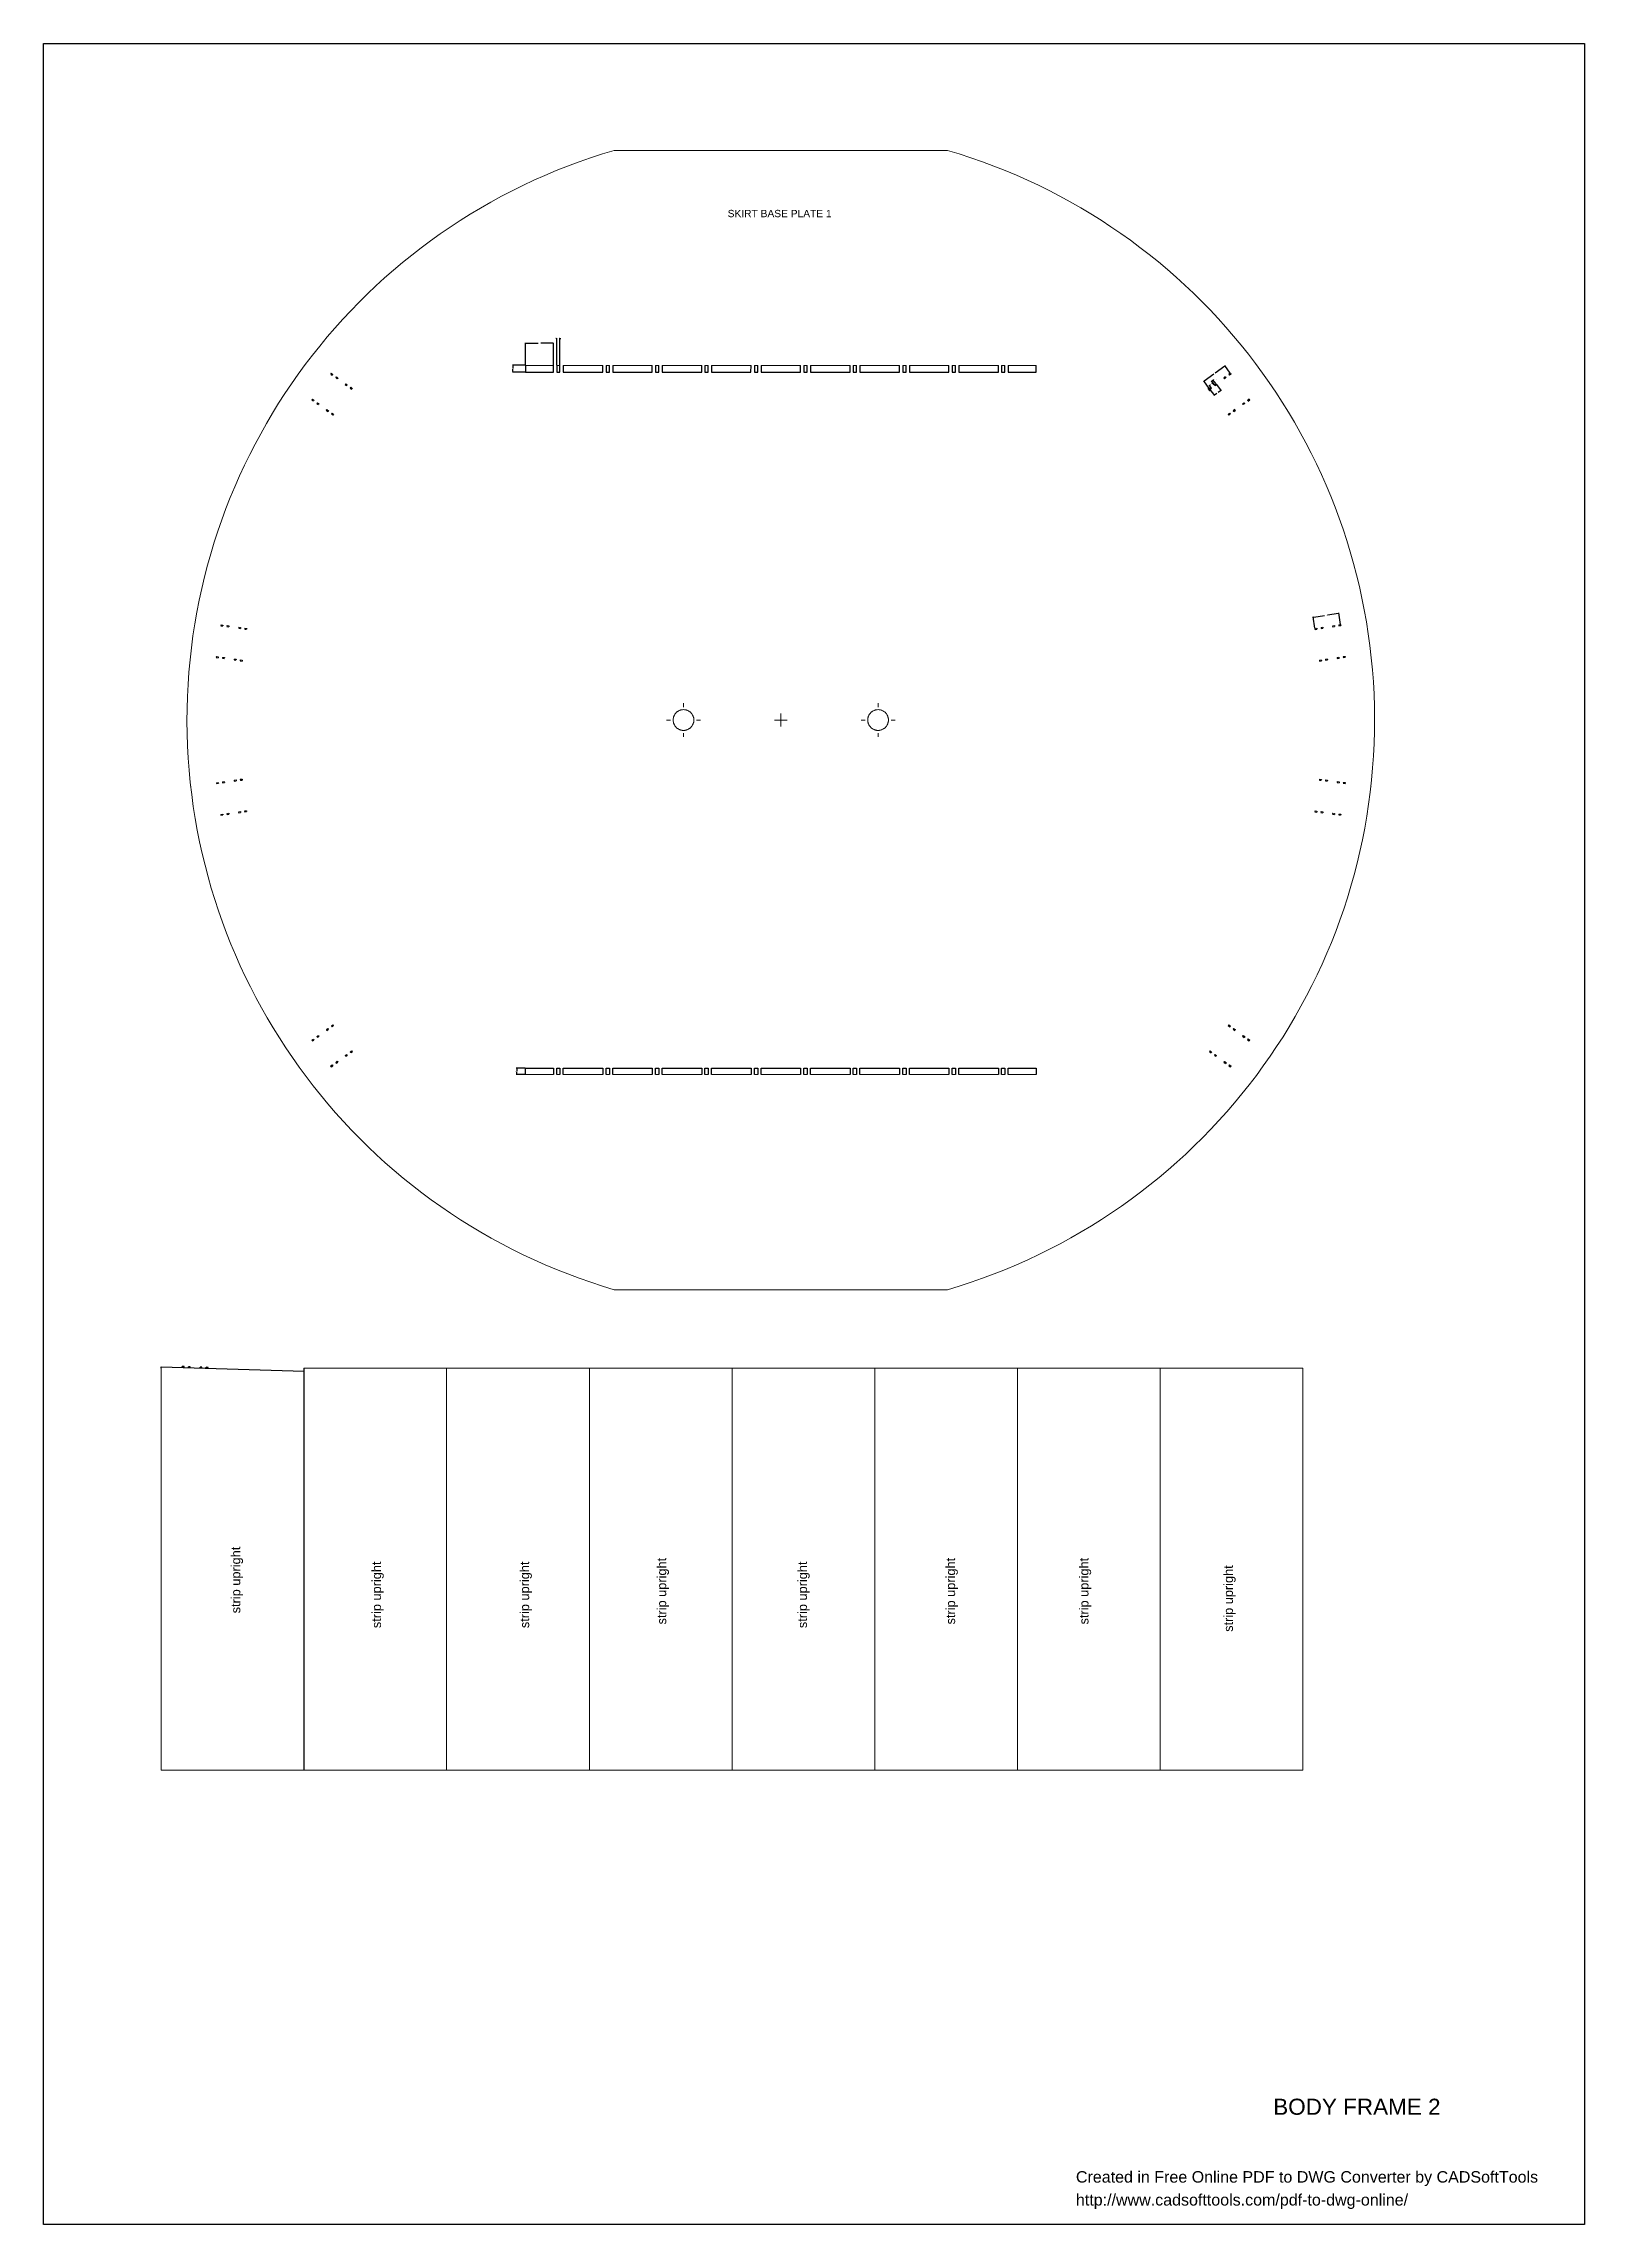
# Model space of a CAD drawing. Header units: millimetres. Extents: x 0 to 594, y 0 to 841.
import ezdxf

# ---------------------------------------------------------------- set-up
doc = ezdxf.new("R2010")
doc.units = ezdxf.units.MM
doc.header["$MEASUREMENT"] = 0
doc.layers.get('0').update_dxf_attribs({"linetype": 'CONTINUOUS'})
doc.layers.add('DD7728', color=7, linetype='CONTINUOUS')
doc.styles.add('Arial0', font='arial.ttf', dxfattribs={"height": 7.794})
doc.styles.add('DD77B8', font='arial.ttf')
picture_1 = doc.add_image_def('image1.bmp', size_in_pixel=(1446, 2048))

# ---------------------------------------------------------------- blocks, each defined once
blk = doc.blocks.new('MF23C8090')
at = {"color": 7, "true_color": 0x000007}
image = blk.add_image(picture_1, insert=(0, 0), size_in_units=(593.85, 841.02), dxfattribs=at)
image.dxf.flags = 11
blk = doc.blocks.new('DA4460')
at = {"layer": 'DD7728', "color": 1, "true_color": 0x000001, "style": 'DD77B8'}
for s, p in [('Created in Free Online PDF to DWG Converter by CADSoftTools', (0, 0)), ('http://www.cadsofttools.com/pdf-to-dwg-online/', (0, -2))]:
    blk.add_text(s, height=1, dxfattribs=at).set_placement(p)
blk = doc.blocks.new('_CLOSEDFILLED')
at = {"color": 0, "lineweight": -2, "true_color": 0x000000}
blk.add_line((-1, 0), (-2, 0), dxfattribs=at)
blk.add_solid([(-1, 0.2), (0, 0), (-1, 0.2), (-1, -0.2)], dxfattribs=at)

msp = doc.modelspace()

# ---------------------------------------------------------------- linework, layer by layer
at = {"color": 7, "linetype": 'Continuous', "lineweight": 9, "true_color": 0x000007}
for p, q in [((348.36, 799.84), (219.91, 799.84)), ((102.78, 719.75), (102.71, 719.82)), ((185.68, 716.9), (196.49, 716.9)), ((197.75, 716.9), (199.01, 716.9)), ((200.3, 716.9), (215.55, 716.9)), ((216.8, 716.9), (218.06, 716.9)), ((219.35, 716.9), (234.6, 716.9)), ((235.86, 716.9), (237.12, 716.9)), ((238.41, 716.9), (253.66, 716.9)), ((254.91, 716.9), (256.17, 716.9)), ((257.46, 716.9), (272.71, 716.9)), ((273.97, 716.9), (275.22, 716.9)), ((276.51, 716.9), (291.76, 716.9)), ((293.02, 716.9), (294.28, 716.9)), ((295.57, 716.9), (310.82, 716.9)), ((312.07, 716.9), (313.33, 716.9)), ((314.62, 716.9), (329.87, 716.9)), ((331.13, 716.9), (332.39, 716.9)), ((333.68, 716.9), (348.93, 716.9)), ((350.18, 716.9), (351.44, 716.9)), ((352.73, 716.9), (367.98, 716.9)), ((369.24, 716.9), (370.49, 716.9)), ((371.78, 716.9), (382.6, 716.9)), ((465.5, 719.75), (465.56, 719.82)), ((95.3, 709.49), (95.24, 709.53)), ((111.43, 713.47), (110.85, 713.89)), ((113.37, 712.08), (112.79, 712.5)), ((117, 709.44), (116.42, 709.86)), ((118.94, 708.04), (118.36, 708.47)), ((472.97, 709.49), (473.04, 709.53)), ((104.18, 703.5), (103.59, 703.92)), ((106.11, 702.1), (105.53, 702.52)), ((109.75, 699.46), (109.16, 699.89)), ((111.68, 698.07), (111.1, 698.49)), ((456.77, 697.72), (457.34, 698.15)), ((462.36, 701.79), (462.95, 702.21)), ((69.09, 616.8), (68.38, 616.9)), ((71.43, 616.47), (70.71, 616.57)), ((75.94, 615.83), (75.23, 615.93)), ((78.28, 615.5), (77.57, 615.6)), ((489.98, 615.48), (490.69, 615.59)), ((492.34, 615.84), (493.05, 615.95)), ((496.82, 616.47), (497.53, 616.57)), ((499.18, 616.83), (499.89, 616.93)), ((509.83, 618.29), (509.89, 618.29)), ((511.58, 605.72), (511.68, 605.72)), ((67.33, 604.55), (66.61, 604.65)), ((69.67, 604.22), (68.95, 604.33)), ((74.18, 603.58), (73.47, 603.68)), ((76.52, 603.25), (75.81, 603.35)), ((491.71, 603.26), (492.42, 603.37)), ((494.07, 603.62), (494.78, 603.73)), ((498.56, 604.24), (499.27, 604.35)), ((500.91, 604.6), (501.62, 604.71)), ((246.64, 585.15), (246.64, 586.67)), ((284.12, 580.15), (284.12, 582.67)), ((321.63, 585.15), (321.63, 586.67)), ((241.61, 580.15), (240.13, 580.15)), ((246.64, 575.12), (246.64, 573.64)), ((251.64, 580.15), (253.13, 580.15)), ((284.12, 580.15), (281.64, 580.15)), ((284.12, 580.15), (284.12, 577.64)), ((284.12, 580.15), (286.64, 580.15)), ((316.64, 580.15), (315.15, 580.15)), ((321.63, 575.12), (321.63, 573.64)), ((326.66, 580.15), (328.15, 580.15)), ((67.3, 556.11), (66.59, 556)), ((69.63, 556.44), (68.92, 556.34)), ((74.16, 557.06), (73.44, 556.96)), ((76.49, 557.39), (75.77, 557.29)), ((491.76, 557.36), (492.48, 557.27)), ((494.1, 557.05), (494.81, 556.96)), ((498.61, 556.43), (499.33, 556.34)), ((500.95, 556.12), (501.66, 556.03)), ((56.7, 554.62), (56.6, 554.58)), ((511.58, 554.62), (511.68, 554.58)), ((58.45, 542.01), (58.35, 542.01)), ((69.01, 543.89), (68.3, 543.79)), ((71.34, 544.23), (70.63, 544.12)), ((75.86, 544.85), (75.15, 544.75)), ((78.19, 545.18), (77.48, 545.08)), ((490.03, 545.14), (490.74, 545.05)), ((492.36, 544.83), (493.08, 544.74)), ((496.88, 544.21), (497.6, 544.12)), ((499.21, 543.9), (499.93, 543.81)), ((509.83, 542.01), (509.89, 542.01)), ((111.52, 462.59), (110.93, 462.17)), ((456.77, 462.59), (457.4, 462.13)), ((103.96, 457.12), (103.37, 456.7)), ((105.92, 458.52), (105.34, 458.1)), ((109.56, 461.19), (108.97, 460.77)), ((458.65, 461.23), (459.29, 460.77)), ((462.36, 458.51), (462.99, 458.05)), ((464.24, 457.15), (464.88, 456.69)), ((95.3, 450.81), (95.24, 450.74)), ((111.22, 447.14), (110.63, 446.72)), ((113.18, 448.54), (112.6, 448.12)), ((116.82, 451.21), (116.23, 450.79)), ((118.78, 452.61), (118.19, 452.19)), ((449.56, 452.58), (450.19, 452.12)), ((451.44, 451.22), (452.08, 450.76)), ((455.15, 448.5), (455.78, 448.04)), ((457.03, 447.14), (457.67, 446.68)), ((472.97, 450.81), (473.04, 450.74)), ((102.78, 440.52), (102.71, 440.46)), ((185.68, 443.4), (196.49, 443.4)), ((197.75, 443.4), (199.01, 443.4)), ((200.3, 443.4), (215.55, 443.4)), ((216.8, 443.4), (218.06, 443.4)), ((219.35, 443.4), (234.6, 443.4)), ((235.86, 443.4), (237.12, 443.4)), ((238.41, 443.4), (253.66, 443.4)), ((254.91, 443.4), (256.17, 443.4)), ((257.46, 443.4), (272.71, 443.4)), ((273.97, 443.4), (275.22, 443.4)), ((276.51, 443.4), (291.76, 443.4)), ((293.02, 443.4), (294.28, 443.4)), ((295.57, 443.4), (310.82, 443.4)), ((312.07, 443.4), (313.33, 443.4)), ((314.62, 443.4), (329.87, 443.4)), ((331.13, 443.4), (332.39, 443.4)), ((333.68, 443.4), (348.93, 443.4)), ((350.18, 443.4), (351.44, 443.4)), ((352.73, 443.4), (367.98, 443.4)), ((369.24, 443.4), (370.49, 443.4)), ((371.78, 443.4), (382.6, 443.4)), ((465.5, 440.52), (465.56, 440.46)), ((219.91, 360.47), (348.36, 360.47)), ((45.35, 330.14), (45.35, 175.12)), ((53.41, 330.46), (54.13, 330.44)), ((55.8, 330.39), (56.52, 330.37)), ((60.28, 330.25), (61, 330.23)), ((62.67, 330.18), (63.39, 330.16)), ((155.34, 330.14), (100.33, 330.14)), ((100.33, 330.14), (100.33, 175.12)), ((100.36, 175.12), (100.36, 330.14)), ((210.35, 330.14), (155.31, 330.14)), ((155.31, 330.14), (155.31, 175.12)), ((155.34, 175.12), (155.34, 330.14)), ((210.35, 175.12), (210.35, 330.14)), ((265.4, 330.14), (210.39, 330.14)), ((210.39, 330.14), (210.39, 175.12)), ((320.38, 330.14), (265.37, 330.14)), ((265.37, 330.14), (265.37, 175.12)), ((265.4, 175.12), (265.4, 330.14)), ((375.39, 330.14), (320.34, 330.14)), ((320.34, 330.14), (320.34, 175.12)), ((320.38, 175.12), (320.38, 330.14)), ((430.33, 330.14), (375.32, 330.14)), ((375.32, 330.14), (375.32, 175.12)), ((375.39, 175.12), (375.39, 330.14)), ((485.35, 330.14), (430.3, 330.14)), ((430.3, 330.14), (430.3, 175.12)), ((430.33, 175.12), (430.33, 330.14)), ((485.35, 175.12), (485.35, 330.14)), ((45.35, 175.12), (100.36, 175.12)), ((100.33, 175.12), (155.34, 175.12)), ((155.31, 175.12), (210.35, 175.12)), ((210.39, 175.12), (265.4, 175.12)), ((265.37, 175.12), (320.38, 175.12)), ((320.34, 175.12), (375.39, 175.12)), ((375.32, 175.12), (430.33, 175.12)), ((430.3, 175.12), (485.35, 175.12))]:
    msp.add_line(p, q, dxfattribs=at)
for p, q in [((185.68, 716.97), (185.68, 725.64)), ((185.86, 725.46), (190.57, 725.46)), ((196.31, 725.46), (191.6, 725.46)), ((196.49, 716.97), (196.49, 725.64)), ((197.57, 727.3), (197.39, 727.3)), ((197.75, 716.97), (197.75, 727.48)), ((197.75, 727.3), (197.97, 727.3)), ((199.01, 727.3), (198.79, 727.3)), ((199.01, 716.97), (199.01, 727.48)), ((199.19, 727.3), (199.37, 727.3)), ((185.61, 716.97), (180.7, 716.97)), ((180.88, 716.79), (180.88, 715.84)), ((180.88, 714.55), (180.88, 715.5)), ((185.68, 716.9), (185.68, 714.37)), ((196.49, 714.37), (196.49, 716.9)), ((197.75, 716.9), (197.75, 714.37)), ((199.01, 714.37), (199.01, 716.9)), ((200.3, 716.9), (200.3, 714.37)), ((215.55, 714.37), (215.55, 716.9)), ((216.8, 716.9), (216.8, 714.37)), ((218.06, 714.37), (218.06, 716.9)), ((219.35, 716.9), (219.35, 714.37)), ((234.6, 714.37), (234.6, 716.9)), ((235.86, 716.9), (235.86, 714.37)), ((237.12, 714.37), (237.12, 716.9)), ((238.41, 716.9), (238.41, 714.37)), ((253.66, 714.37), (253.66, 716.9)), ((254.91, 716.9), (254.91, 714.37)), ((256.17, 714.37), (256.17, 716.9)), ((257.46, 716.9), (257.46, 714.37)), ((272.64, 714.37), (272.71, 716.9)), ((273.97, 716.9), (273.97, 714.37)), ((275.22, 714.37), (275.22, 716.9)), ((276.51, 716.9), (276.51, 714.37)), ((291.76, 714.37), (291.76, 716.9)), ((293.02, 716.9), (293.02, 714.37)), ((294.28, 714.37), (294.28, 716.9)), ((295.57, 716.9), (295.57, 714.37)), ((310.82, 714.37), (310.82, 716.9)), ((312.07, 716.9), (312.07, 714.37)), ((313.33, 714.37), (313.33, 716.9)), ((314.62, 716.9), (314.62, 714.37)), ((329.87, 714.37), (329.87, 716.9)), ((331.13, 716.9), (331.13, 714.37)), ((332.39, 714.37), (332.39, 716.9)), ((333.68, 716.9), (333.68, 714.37)), ((348.93, 714.37), (348.93, 716.9)), ((350.18, 716.9), (350.18, 714.37)), ((351.44, 714.37), (351.44, 716.9)), ((352.73, 716.9), (352.73, 714.37)), ((367.98, 714.37), (367.98, 716.9)), ((369.24, 716.9), (369.24, 714.37)), ((370.49, 714.37), (370.49, 716.9)), ((371.78, 716.9), (371.78, 714.37)), ((382.6, 714.37), (382.6, 716.9)), ((455.22, 716.64), (451.53, 713.97)), ((457.39, 713.95), (455.26, 716.89)), ((110.85, 713.89), (110.64, 713.6)), ((110.64, 713.6), (111.22, 713.18)), ((111.43, 713.47), (111.22, 713.18)), ((112.79, 712.5), (112.58, 712.21)), ((112.58, 712.21), (113.16, 711.78)), ((113.37, 712.07), (113.16, 711.78)), ((116.42, 709.86), (116.21, 709.57)), ((116.21, 709.57), (116.79, 709.15)), ((117, 709.44), (116.79, 709.15)), ((118.36, 708.47), (118.14, 708.17)), ((118.14, 708.17), (118.73, 707.75)), ((118.94, 708.04), (118.73, 707.75)), ((185.61, 714.37), (180.7, 714.37)), ((185.68, 714.37), (196.49, 714.37)), ((197.75, 714.37), (199.01, 714.37)), ((200.3, 714.37), (215.55, 714.37)), ((216.8, 714.37), (218.06, 714.37)), ((219.35, 714.37), (234.6, 714.37)), ((235.86, 714.37), (237.12, 714.37)), ((238.41, 714.37), (253.66, 714.37)), ((254.91, 714.37), (256.17, 714.37)), ((257.46, 714.37), (272.64, 714.37)), ((273.97, 714.37), (275.22, 714.37)), ((276.51, 714.37), (291.76, 714.37)), ((293.02, 714.37), (294.28, 714.37)), ((295.57, 714.37), (310.82, 714.37)), ((312.07, 714.37), (313.33, 714.37)), ((314.62, 714.37), (329.87, 714.37)), ((331.13, 714.37), (332.39, 714.37)), ((333.68, 714.37), (348.93, 714.37)), ((350.18, 714.37), (351.44, 714.37)), ((352.73, 714.37), (367.98, 714.37)), ((369.24, 714.37), (370.49, 714.37)), ((371.78, 714.37), (382.6, 714.37)), ((449.25, 708.06), (447.12, 711)), ((447.37, 710.96), (451.07, 713.63)), ((448.86, 707.92), (448.75, 708.07)), ((449.24, 707.97), (448.82, 707.67)), ((448.96, 707.77), (449.17, 707.48)), ((449.45, 707.68), (449.03, 707.38)), ((449.83, 708.49), (449.25, 709.28)), ((449.28, 707.33), (449.38, 707.19)), ((449.29, 708.01), (449.5, 707.71)), ((449.38, 707.19), (449.56, 707.19)), ((449.5, 709.24), (449.8, 709.46)), ((449.5, 707.71), (450.08, 708.14)), ((449.54, 707.66), (451.29, 705.27)), ((449.87, 708.43), (450.08, 708.14)), ((451.19, 709.48), (450.08, 710.99)), ((450.56, 710.02), (450.26, 709.8)), ((450.33, 710.95), (450.62, 711.17)), ((451.19, 709.48), (450.6, 710.28)), ((451.77, 709.91), (450.66, 711.42)), ((450.76, 711.27), (450.91, 711.38)), ((450.91, 711.38), (451.09, 711.38)), ((451.22, 709.43), (451.81, 709.85)), ((451.23, 709.43), (451.44, 709.14)), ((451.44, 709.14), (452.02, 709.56)), ((451.81, 709.85), (452.02, 709.56)), ((452.05, 709.51), (453.81, 707.11)), ((453.56, 707.15), (452.67, 706.5)), ((455.47, 712.5), (454.89, 712.08)), ((454.89, 712.08), (455.1, 711.78)), ((455.1, 711.78), (455.68, 712.2)), ((455.47, 712.5), (455.68, 712.2)), ((457.43, 713.89), (456.84, 713.47)), ((456.84, 713.47), (457.06, 713.18)), ((457.64, 713.6), (457.06, 713.18)), ((457.43, 713.89), (457.64, 713.6)), ((103.59, 703.92), (103.38, 703.63)), ((103.38, 703.63), (103.97, 703.21)), ((104.18, 703.5), (103.97, 703.21)), ((105.53, 702.52), (105.32, 702.23)), ((105.32, 702.23), (105.9, 701.81)), ((106.11, 702.1), (105.9, 701.81)), ((109.16, 699.89), (108.95, 699.6)), ((108.95, 699.6), (109.53, 699.17)), ((109.75, 699.47), (109.54, 699.17)), ((111.1, 698.49), (110.89, 698.2)), ((110.89, 698.2), (111.47, 697.78)), ((111.68, 698.07), (111.47, 697.77)), ((451.33, 705.52), (452.22, 706.17)), ((456.55, 698.01), (457.13, 698.44)), ((457.13, 698.44), (457.34, 698.15)), ((459.07, 699.86), (458.49, 699.44)), ((458.49, 699.44), (458.7, 699.15)), ((458.7, 699.15), (459.28, 699.57)), ((459.07, 699.86), (459.28, 699.57)), ((462.14, 702.08), (462.73, 702.5)), ((462.36, 701.79), (462.14, 702.08)), ((462.95, 702.21), (462.73, 702.5)), ((464.66, 703.9), (464.08, 703.47)), ((464.29, 703.19), (464.08, 703.48)), ((464.29, 703.19), (464.87, 703.6)), ((464.87, 703.6), (464.66, 703.9)), ((456.77, 697.72), (456.55, 698.01)), ((68.38, 616.9), (68.33, 616.55)), ((68.33, 616.55), (69.04, 616.45)), ((69.09, 616.8), (69.04, 616.45)), ((70.71, 616.57), (70.66, 616.22)), ((70.66, 616.22), (71.38, 616.12)), ((71.42, 616.47), (71.37, 616.11)), ((75.23, 615.93), (75.18, 615.57)), ((75.18, 615.57), (75.89, 615.47)), ((75.94, 615.83), (75.89, 615.47)), ((77.57, 615.6), (77.52, 615.24)), ((77.52, 615.24), (78.23, 615.14)), ((78.28, 615.49), (78.23, 615.14)), ((489.97, 615.54), (489.31, 620.02)), ((489.52, 619.87), (493.75, 620.49)), ((489.98, 615.48), (490.03, 615.13)), ((490.03, 615.13), (490.74, 615.24)), ((490.69, 615.59), (490.74, 615.24)), ((492.34, 615.84), (492.39, 615.49)), ((492.39, 615.49), (493.1, 615.6)), ((493.05, 615.96), (493.1, 615.6)), ((499.08, 621.27), (494.84, 620.65)), ((496.82, 616.47), (496.87, 616.11)), ((496.87, 616.11), (497.58, 616.22)), ((497.53, 616.58), (497.58, 616.22)), ((499.18, 616.83), (499.23, 616.47)), ((499.88, 617), (499.23, 621.48)), ((499.23, 616.47), (499.94, 616.58)), ((499.89, 616.94), (499.94, 616.58)), ((66.61, 604.65), (66.56, 604.3)), ((66.56, 604.3), (67.27, 604.2)), ((67.33, 604.55), (67.28, 604.2)), ((68.95, 604.33), (68.9, 603.97)), ((68.9, 603.97), (69.61, 603.87)), ((69.66, 604.22), (69.61, 603.86)), ((73.47, 603.68), (73.42, 603.32)), ((73.42, 603.32), (74.13, 603.22)), ((74.18, 603.58), (74.13, 603.22)), ((75.81, 603.35), (75.76, 602.99)), ((75.76, 602.99), (76.47, 602.89)), ((76.51, 603.24), (76.46, 602.89)), ((491.71, 603.26), (491.76, 602.9)), ((491.76, 602.9), (492.47, 603.01)), ((492.42, 603.37), (492.47, 603.01)), ((494.07, 603.62), (494.12, 603.26)), ((494.12, 603.26), (494.83, 603.37)), ((494.78, 603.73), (494.83, 603.38)), ((498.56, 604.24), (498.61, 603.89)), ((498.61, 603.89), (499.32, 604)), ((499.27, 604.35), (499.32, 604)), ((500.91, 604.6), (500.96, 604.25)), ((500.96, 604.25), (501.67, 604.36)), ((501.62, 604.72), (501.67, 604.36)), ((66.59, 556), (66.64, 555.65)), ((66.64, 555.65), (67.35, 555.75)), ((67.3, 556.11), (67.35, 555.75)), ((68.92, 556.34), (68.97, 555.98)), ((68.97, 555.98), (69.68, 556.08)), ((69.63, 556.44), (69.68, 556.08)), ((73.44, 556.96), (73.49, 556.6)), ((73.49, 556.6), (74.2, 556.7)), ((74.16, 557.06), (74.21, 556.7)), ((75.77, 557.29), (75.82, 556.93)), ((75.82, 556.93), (76.53, 557.03)), ((76.49, 557.39), (76.54, 557.03)), ((491.76, 557.36), (491.71, 557.01)), ((491.71, 557.01), (492.42, 556.91)), ((492.48, 557.27), (492.43, 556.91)), ((494.1, 557.06), (494.04, 556.7)), ((494.04, 556.7), (494.76, 556.61)), ((494.81, 556.96), (494.76, 556.6)), ((498.61, 556.44), (498.56, 556.08)), ((498.56, 556.08), (499.28, 555.98)), ((499.33, 556.34), (499.28, 555.98)), ((500.95, 556.13), (500.9, 555.77)), ((500.9, 555.77), (501.61, 555.68)), ((501.66, 556.03), (501.61, 555.68)), ((68.3, 543.79), (68.35, 543.44)), ((68.35, 543.44), (69.06, 543.54)), ((69.01, 543.89), (69.06, 543.54)), ((70.63, 544.12), (70.68, 543.77)), ((70.68, 543.77), (71.39, 543.87)), ((71.34, 544.22), (71.39, 543.87)), ((75.15, 544.75), (75.2, 544.39)), ((75.2, 544.39), (75.91, 544.49)), ((75.86, 544.85), (75.91, 544.49)), ((77.48, 545.08), (77.53, 544.72)), ((77.53, 544.72), (78.24, 544.82)), ((78.19, 545.18), (78.24, 544.82)), ((490.03, 545.14), (489.98, 544.79)), ((489.98, 544.79), (490.69, 544.69)), ((490.74, 545.05), (490.69, 544.69)), ((492.36, 544.83), (492.31, 544.48)), ((492.31, 544.48), (493.02, 544.38)), ((493.08, 544.74), (493.03, 544.38)), ((496.88, 544.21), (496.83, 543.86)), ((496.83, 543.86), (497.54, 543.76)), ((497.6, 544.12), (497.54, 543.76)), ((499.21, 543.91), (499.16, 543.55)), ((499.16, 543.55), (499.88, 543.45)), ((499.93, 543.81), (499.88, 543.45)), ((111.52, 462.59), (111.73, 462.3)), ((456.77, 462.59), (456.55, 462.3)), ((103.37, 456.7), (103.59, 456.41)), ((103.59, 456.41), (104.17, 456.83)), ((103.96, 457.12), (104.17, 456.83)), ((105.34, 458.1), (105.55, 457.81)), ((105.55, 457.81), (106.13, 458.23)), ((105.92, 458.52), (106.13, 458.23)), ((108.97, 460.77), (109.18, 460.48)), ((109.18, 460.48), (109.77, 460.89)), ((109.56, 461.19), (109.77, 460.9)), ((110.93, 462.17), (111.15, 461.88)), ((111.15, 461.88), (111.73, 462.3)), ((456.55, 462.3), (457.19, 461.84)), ((457.4, 462.13), (457.19, 461.84)), ((458.65, 461.23), (458.44, 460.94)), ((458.44, 460.94), (459.07, 460.48)), ((459.28, 460.77), (459.07, 460.48)), ((462.36, 458.51), (462.14, 458.21)), ((462.14, 458.21), (462.78, 457.76)), ((462.99, 458.05), (462.78, 457.76)), ((464.24, 457.15), (464.03, 456.85)), ((464.03, 456.85), (464.66, 456.4)), ((464.87, 456.69), (464.66, 456.4)), ((110.63, 446.72), (110.85, 446.43)), ((110.85, 446.43), (111.43, 446.85)), ((111.22, 447.14), (111.43, 446.85)), ((112.6, 448.12), (112.81, 447.83)), ((112.81, 447.83), (113.39, 448.25)), ((113.18, 448.54), (113.39, 448.25)), ((116.23, 450.79), (116.44, 450.5)), ((116.44, 450.5), (117.03, 450.91)), ((116.82, 451.21), (117.03, 450.92)), ((118.19, 452.19), (118.41, 451.9)), ((118.41, 451.9), (118.99, 452.32)), ((118.78, 452.61), (118.99, 452.32)), ((185.61, 445.93), (182.18, 445.93)), ((182.36, 445.75), (182.36, 444.83)), ((185.68, 443.4), (185.68, 445.93)), ((185.68, 445.93), (196.49, 445.93)), ((196.49, 445.93), (196.49, 443.4)), ((197.75, 443.4), (197.75, 445.93)), ((197.75, 445.93), (199.01, 445.93)), ((199.01, 445.93), (199.01, 443.4)), ((200.3, 443.4), (200.3, 445.93)), ((200.3, 445.93), (215.55, 445.93)), ((215.55, 445.93), (215.55, 443.4)), ((216.8, 443.4), (216.8, 445.93)), ((216.8, 445.93), (218.06, 445.93)), ((218.06, 445.93), (218.06, 443.4)), ((219.35, 443.4), (219.35, 445.93)), ((219.35, 445.93), (234.6, 445.93)), ((234.6, 445.93), (234.6, 443.4)), ((235.86, 443.4), (235.86, 445.93)), ((235.86, 445.93), (237.12, 445.93)), ((237.12, 445.93), (237.12, 443.4)), ((238.41, 443.4), (238.41, 445.93)), ((238.41, 445.93), (253.66, 445.93)), ((253.66, 445.93), (253.66, 443.4)), ((254.91, 443.4), (254.91, 445.93)), ((254.91, 445.93), (256.17, 445.93)), ((256.17, 445.93), (256.17, 443.4)), ((257.46, 443.4), (257.46, 445.92)), ((257.46, 445.92), (272.71, 445.92)), ((272.71, 445.92), (272.71, 443.4)), ((273.97, 443.4), (273.97, 445.92)), ((273.97, 445.92), (275.22, 445.92)), ((275.22, 445.92), (275.22, 443.4)), ((276.51, 443.4), (276.51, 445.92)), ((276.51, 445.92), (291.76, 445.92)), ((291.76, 445.92), (291.76, 443.4)), ((293.02, 443.4), (293.02, 445.92)), ((293.02, 445.92), (294.28, 445.92)), ((294.28, 445.92), (294.28, 443.4)), ((295.57, 443.4), (295.57, 445.92)), ((295.57, 445.92), (310.82, 445.92)), ((310.82, 445.92), (310.82, 443.4)), ((312.07, 443.4), (312.07, 445.92)), ((312.07, 445.92), (313.33, 445.92)), ((313.33, 445.92), (313.33, 443.4)), ((314.62, 443.4), (314.62, 445.92)), ((314.62, 445.92), (329.87, 445.92)), ((329.87, 445.92), (329.87, 443.4)), ((331.13, 443.4), (331.13, 445.92)), ((331.13, 445.92), (332.39, 445.92)), ((332.39, 445.92), (332.39, 443.4)), ((333.68, 443.4), (333.68, 445.92)), ((333.68, 445.92), (348.93, 445.92)), ((348.93, 445.92), (348.93, 443.4)), ((350.18, 443.4), (350.18, 445.92)), ((350.18, 445.92), (351.44, 445.92)), ((351.44, 445.92), (351.44, 443.4)), ((352.73, 443.4), (352.73, 445.92)), ((352.73, 445.92), (367.98, 445.92)), ((367.98, 445.92), (367.98, 443.4)), ((369.24, 443.4), (369.24, 445.92)), ((369.24, 445.92), (370.49, 445.92)), ((370.49, 445.92), (370.49, 443.4)), ((371.78, 443.4), (371.78, 445.92)), ((371.78, 445.92), (382.6, 445.92)), ((382.6, 445.92), (382.6, 443.4)), ((449.56, 452.58), (449.34, 452.29)), ((449.34, 452.29), (449.98, 451.83)), ((450.19, 452.12), (449.98, 451.83)), ((451.44, 451.22), (451.23, 450.93)), ((451.23, 450.93), (451.86, 450.47)), ((452.07, 450.76), (451.86, 450.47)), ((455.15, 448.5), (454.93, 448.21)), ((454.93, 448.21), (455.57, 447.75)), ((455.78, 448.04), (455.57, 447.75)), ((457.03, 447.14), (456.82, 446.85)), ((456.82, 446.85), (457.45, 446.39)), ((457.66, 446.68), (457.45, 446.39)), ((185.61, 443.4), (182.18, 443.4)), ((182.36, 443.58), (182.36, 444.5)), ((45.35, 330.14), (45.35, 330.71)), ((45.35, 330.71), (100.36, 329.02)), ((53.41, 330.46), (53.42, 330.82)), ((54.14, 330.8), (53.42, 330.82)), ((54.13, 330.44), (54.14, 330.8)), ((55.8, 330.39), (55.81, 330.75)), ((56.53, 330.73), (55.81, 330.75)), ((56.52, 330.37), (56.53, 330.73)), ((60.28, 330.25), (60.29, 330.61)), ((61.01, 330.59), (60.29, 330.61)), ((61, 330.23), (61.01, 330.59)), ((62.67, 330.18), (62.68, 330.54)), ((63.4, 330.52), (62.68, 330.54)), ((63.39, 330.16), (63.4, 330.52))]:
    msp.add_line(p, q)
at = {"color": 7, "linetype": 'Continuous', "lineweight": 9}
msp.add_lwpolyline([(449.29, 708.01), (449.58, 708.22), (449.87, 708.43)], dxfattribs=at)
at = {"color": 7, "linetype": 'Continuous', "lineweight": 9, "true_color": 0x000007}
for points in [[(242.94, 581.71), (242.87, 581.61), (242.87, 581.54), (242.87, 581.51), (242.81, 581.38), (242.81, 581.31)], [(243.53, 582.7), (243.5, 582.67), (243.47, 582.63), (243.43, 582.6), (243.4, 582.53), (243.37, 582.5), (243.33, 582.44), (243.3, 582.4)], [(244.39, 583.49), (244.36, 583.46), (244.29, 583.43), (244.23, 583.36), (244.19, 583.36), (244.16, 583.3), (244.13, 583.3), (244.1, 583.26)], [(245.45, 583.99), (245.42, 583.99), (245.32, 583.96), (245.29, 583.92), (245.22, 583.92), (245.19, 583.89), (245.09, 583.86)], [(248.16, 583.86), (248.07, 583.89), (248, 583.92), (247.97, 583.92), (247.93, 583.96), (247.83, 583.99), (247.77, 583.99)], [(249.16, 583.26), (249.12, 583.3), (249.09, 583.3), (249.06, 583.36), (248.99, 583.36), (248.96, 583.43), (248.89, 583.46), (248.86, 583.49)], [(249.95, 582.4), (249.92, 582.44), (249.88, 582.47), (249.88, 582.5), (249.82, 582.53), (249.82, 582.6), (249.75, 582.63), (249.75, 582.67), (249.72, 582.7)], [(250.45, 581.31), (250.45, 581.38), (250.41, 581.44), (250.41, 581.48), (250.38, 581.51), (250.38, 581.54), (250.35, 581.61), (250.31, 581.71)], [(250.55, 579.39), (250.55, 579.43), (250.58, 579.49), (250.58, 579.59), (250.58, 579.62), (250.58, 579.72), (250.61, 579.79), (250.61, 580.12), (250.65, 580.19), (250.61, 580.22), (250.61, 580.55), (250.58, 580.62), (250.58, 580.72), (250.58, 580.75), (250.58, 580.85), (250.55, 580.91), (250.55, 580.95)], [(317.93, 581.71), (317.9, 581.61), (317.86, 581.54), (317.86, 581.51), (317.8, 581.38), (317.8, 581.31)], [(318.53, 582.7), (318.49, 582.67), (318.49, 582.63), (318.46, 582.6), (318.43, 582.53), (318.39, 582.5), (318.33, 582.44), (318.29, 582.4)], [(319.39, 583.49), (319.39, 583.46), (319.29, 583.43), (319.25, 583.36), (319.22, 583.36), (319.15, 583.3), (319.12, 583.3), (319.09, 583.26)], [(320.48, 583.99), (320.41, 583.99), (320.34, 583.96), (320.28, 583.92), (320.25, 583.92), (320.18, 583.89), (320.08, 583.86)], [(323.16, 583.86), (323.09, 583.89), (323.02, 583.92), (322.99, 583.92), (322.92, 583.96), (322.86, 583.99), (322.79, 583.99)], [(324.15, 583.26), (324.15, 583.3), (324.08, 583.3), (324.05, 583.36), (324.02, 583.36), (323.98, 583.43), (323.88, 583.46), (323.85, 583.49)], [(324.98, 582.4), (324.91, 582.44), (324.88, 582.5), (324.84, 582.53), (324.81, 582.6), (324.78, 582.63), (324.74, 582.67), (324.74, 582.7)], [(325.44, 581.31), (325.44, 581.38), (325.37, 581.51), (325.37, 581.54), (325.37, 581.61), (325.34, 581.71)], [(325.57, 579.39), (325.57, 579.43), (325.57, 579.49), (325.57, 579.59), (325.6, 579.62), (325.6, 579.72), (325.64, 579.79), (325.64, 580.12), (325.64, 580.19), (325.64, 580.22), (325.64, 580.55), (325.6, 580.62), (325.6, 580.72), (325.57, 580.75), (325.57, 580.85), (325.57, 580.91), (325.57, 580.95)], [(242.81, 579.03), (242.81, 578.96), (242.87, 578.83), (242.87, 578.8), (242.87, 578.73), (242.94, 578.63)], [(243.3, 577.94), (243.33, 577.9), (243.37, 577.84), (243.4, 577.77), (243.43, 577.74), (243.47, 577.71), (243.5, 577.67), (243.53, 577.64)], [(244.1, 577.08), (244.13, 577.04), (244.16, 577.01), (244.19, 576.98), (244.23, 576.94), (244.29, 576.91), (244.33, 576.91), (244.36, 576.88), (244.39, 576.84)], [(245.09, 576.48), (245.12, 576.45), (245.19, 576.41), (245.22, 576.41), (245.29, 576.41), (245.32, 576.38), (245.35, 576.38), (245.42, 576.35), (245.45, 576.35)], [(245.85, 576.25), (245.88, 576.25), (245.95, 576.22), (246.05, 576.22), (246.08, 576.18), (246.18, 576.18), (246.25, 576.18), (246.58, 576.18), (246.64, 576.15), (246.68, 576.18), (247.01, 576.18), (247.04, 576.18), (247.17, 576.18), (247.21, 576.22), (247.3, 576.22), (247.34, 576.25), (247.4, 576.25)], [(247.77, 576.35), (247.83, 576.35), (247.87, 576.38), (247.93, 576.38), (247.97, 576.41), (248, 576.41), (248.07, 576.41), (248.1, 576.45), (248.16, 576.48)], [(248.86, 576.84), (248.89, 576.88), (248.93, 576.91), (248.96, 576.91), (248.99, 576.94), (249.06, 576.98), (249.09, 577.01), (249.12, 577.04), (249.16, 577.08)], [(249.72, 577.64), (249.75, 577.67), (249.75, 577.71), (249.82, 577.74), (249.82, 577.77), (249.88, 577.84), (249.88, 577.87), (249.92, 577.9), (249.95, 577.94)], [(250.31, 578.63), (250.35, 578.73), (250.38, 578.8), (250.38, 578.83), (250.41, 578.86), (250.41, 578.9), (250.45, 578.96), (250.45, 579.03)], [(317.8, 579.03), (317.8, 578.96), (317.86, 578.83), (317.86, 578.8), (317.9, 578.73), (317.93, 578.63)], [(318.29, 577.94), (318.33, 577.9), (318.39, 577.84), (318.43, 577.77), (318.46, 577.74), (318.49, 577.71), (318.49, 577.67), (318.53, 577.64)], [(319.09, 577.08), (319.12, 577.04), (319.15, 577.01), (319.22, 576.98), (319.25, 576.94), (319.29, 576.91), (319.32, 576.91), (319.39, 576.88), (319.39, 576.84)], [(320.08, 576.48), (320.15, 576.45), (320.18, 576.41), (320.25, 576.41), (320.28, 576.41), (320.34, 576.38), (320.38, 576.38), (320.41, 576.35), (320.48, 576.35)], [(320.87, 576.25), (320.91, 576.25), (320.94, 576.22), (321.04, 576.22), (321.11, 576.18), (321.2, 576.18), (321.24, 576.18), (321.57, 576.18), (321.63, 576.15), (321.67, 576.18), (322.03, 576.18), (322.06, 576.18), (322.16, 576.18), (322.2, 576.22), (322.33, 576.22), (322.36, 576.25), (322.4, 576.25)], [(322.79, 576.35), (322.86, 576.35), (322.89, 576.38), (322.92, 576.38), (322.99, 576.41), (323.02, 576.41), (323.09, 576.41), (323.12, 576.45), (323.16, 576.48)], [(323.85, 576.84), (323.88, 576.88), (323.92, 576.91), (323.98, 576.91), (324.02, 576.94), (324.05, 576.98), (324.08, 577.01), (324.15, 577.04), (324.15, 577.08)], [(324.74, 577.64), (324.74, 577.67), (324.78, 577.71), (324.81, 577.74), (324.84, 577.77), (324.88, 577.84), (324.91, 577.9), (324.98, 577.94)], [(325.34, 578.63), (325.37, 578.73), (325.37, 578.8), (325.37, 578.83), (325.44, 578.96), (325.44, 579.03)]]:
    msp.add_lwpolyline(points, dxfattribs=at)
for points, knots in [([(219.91, 799.84), (122.06, 771.16), (55.14, 681.64), (55.24, 579.66), (55.24, 579.66), (55.57, 478.07), (122.43, 389.08), (219.91, 360.47)], [0, 0, 0, 0, 0.125, 0.125, 0.125, 0.125001, 1, 1, 1, 1]), ([(348.36, 360.47), (446.21, 389.22), (513.13, 478.7), (513, 580.65), (513, 580.65), (512.7, 682.2), (445.82, 771.29), (348.36, 799.84)], [0, 0, 0, 0, 0.125, 0.125, 0.125, 0.125001, 1, 1, 1, 1]), ([(242.81, 581.31), (242.74, 581.24), (242.74, 581.05), (242.71, 580.95), (242.71, 580.95), (242.64, 580.65), (242.61, 580.48), (242.64, 580.15), (242.64, 580.15), (242.61, 579.86), (242.64, 579.69), (242.71, 579.39), (242.71, 579.39), (242.74, 579.29), (242.74, 579.09), (242.81, 579.03)], [0, 0, 0, 0, 0.0625, 0.0625, 0.0625, 0.062501, 0.125, 0.125, 0.125, 0.125001, 0.1875, 0.1875, 0.1875, 0.187501, 1, 1, 1, 1]), ([(244.1, 583.26), (243.96, 583.16), (243.9, 583.1), (243.8, 583), (243.8, 583), (243.7, 582.9), (243.63, 582.83), (243.53, 582.7)], [0, 0, 0, 0, 0.125, 0.125, 0.125, 0.125001, 1, 1, 1, 1]), ([(246.64, 584.16), (246.31, 584.16), (246.15, 584.16), (245.85, 584.09), (245.85, 584.09), (245.75, 584.06), (245.55, 584.06), (245.45, 583.99)], [0, 0, 0, 0, 0.125, 0.125, 0.125, 0.125001, 1, 1, 1, 1]), ([(247.77, 583.99), (247.7, 584.06), (247.5, 584.06), (247.4, 584.09), (247.4, 584.09), (247.11, 584.16), (246.94, 584.16), (246.61, 584.16)], [0, 0, 0, 0, 0.125, 0.125, 0.125, 0.125001, 1, 1, 1, 1]), ([(249.72, 582.7), (249.62, 582.83), (249.55, 582.9), (249.45, 583), (249.45, 583), (249.32, 583.1), (249.29, 583.16), (249.16, 583.26)], [0, 0, 0, 0, 0.125, 0.125, 0.125, 0.125001, 1, 1, 1, 1]), ([(317.8, 581.31), (317.76, 581.24), (317.73, 581.05), (317.7, 580.95), (317.7, 580.95), (317.67, 580.65), (317.63, 580.48), (317.63, 580.15), (317.63, 580.15), (317.63, 579.86), (317.67, 579.69), (317.7, 579.39), (317.7, 579.39), (317.73, 579.29), (317.76, 579.09), (317.8, 579.03)], [0, 0, 0, 0, 0.0625, 0.0625, 0.0625, 0.062501, 0.125, 0.125, 0.125, 0.125001, 0.1875, 0.1875, 0.1875, 0.187501, 1, 1, 1, 1]), ([(319.09, 583.26), (318.99, 583.16), (318.92, 583.1), (318.79, 583), (318.79, 583), (318.69, 582.9), (318.62, 582.83), (318.53, 582.7)], [0, 0, 0, 0, 0.125, 0.125, 0.125, 0.125001, 1, 1, 1, 1]), ([(321.63, 584.16), (321.34, 584.16), (321.17, 584.16), (320.87, 584.09), (320.87, 584.09), (320.74, 584.06), (320.58, 584.06), (320.48, 583.99)], [0, 0, 0, 0, 0.125, 0.125, 0.125, 0.125001, 1, 1, 1, 1]), ([(322.79, 583.99), (322.69, 584.06), (322.49, 584.06), (322.4, 584.09), (322.4, 584.09), (322.1, 584.16), (321.93, 584.16), (321.63, 584.16)], [0, 0, 0, 0, 0.125, 0.125, 0.125, 0.125001, 1, 1, 1, 1]), ([(324.74, 582.7), (324.64, 582.83), (324.58, 582.9), (324.45, 583), (324.45, 583), (324.35, 583.1), (324.28, 583.16), (324.15, 583.26)], [0, 0, 0, 0, 0.125, 0.125, 0.125, 0.125001, 1, 1, 1, 1]), ([(243.53, 577.64), (243.63, 577.51), (243.7, 577.44), (243.8, 577.34), (243.8, 577.34), (243.9, 577.24), (243.96, 577.18), (244.1, 577.08)], [0, 0, 0, 0, 0.125, 0.125, 0.125, 0.125001, 1, 1, 1, 1]), ([(249.16, 577.08), (249.29, 577.18), (249.32, 577.24), (249.45, 577.34), (249.45, 577.34), (249.55, 577.44), (249.62, 577.51), (249.72, 577.64)], [0, 0, 0, 0, 0.125, 0.125, 0.125, 0.125001, 1, 1, 1, 1]), ([(318.53, 577.64), (318.62, 577.51), (318.69, 577.44), (318.79, 577.34), (318.79, 577.34), (318.92, 577.24), (318.99, 577.18), (319.09, 577.08)], [0, 0, 0, 0, 0.125, 0.125, 0.125, 0.125001, 1, 1, 1, 1]), ([(324.15, 577.08), (324.28, 577.18), (324.35, 577.24), (324.45, 577.34), (324.45, 577.34), (324.58, 577.44), (324.64, 577.51), (324.74, 577.64)], [0, 0, 0, 0, 0.125, 0.125, 0.125, 0.125001, 1, 1, 1, 1])]:
    msp.add_open_spline(points, degree=3, knots=knots, dxfattribs=at)
for points in [[(243.3, 582.4), (243.1, 582.14), (243.07, 581.97), (242.94, 581.71)], [(245.09, 583.86), (244.82, 583.73), (244.66, 583.66), (244.39, 583.49)], [(248.86, 583.49), (248.59, 583.66), (248.43, 583.73), (248.16, 583.86)], [(250.31, 581.71), (250.18, 581.97), (250.12, 582.14), (249.95, 582.4)], [(250.55, 580.95), (250.51, 581.05), (250.51, 581.24), (250.45, 581.31)], [(318.29, 582.4), (318.13, 582.14), (318.06, 581.97), (317.93, 581.71)], [(320.08, 583.86), (319.82, 583.73), (319.65, 583.66), (319.39, 583.49)], [(323.85, 583.49), (323.59, 583.66), (323.45, 583.73), (323.16, 583.86)], [(325.34, 581.71), (325.17, 581.97), (325.14, 582.14), (324.98, 582.4)], [(325.57, 580.95), (325.5, 581.05), (325.5, 581.24), (325.44, 581.31)], [(242.94, 578.63), (243.07, 578.37), (243.1, 578.2), (243.3, 577.94)], [(244.39, 576.84), (244.66, 576.68), (244.82, 576.61), (245.09, 576.48)], [(245.45, 576.35), (245.55, 576.28), (245.75, 576.28), (245.85, 576.25)], [(247.4, 576.25), (247.5, 576.28), (247.7, 576.28), (247.77, 576.35)], [(248.16, 576.48), (248.43, 576.61), (248.59, 576.68), (248.86, 576.84)], [(249.95, 577.94), (250.12, 578.2), (250.18, 578.37), (250.31, 578.63)], [(250.45, 579.03), (250.51, 579.09), (250.51, 579.29), (250.55, 579.39)], [(317.93, 578.63), (318.06, 578.37), (318.13, 578.2), (318.29, 577.94)], [(319.39, 576.84), (319.65, 576.68), (319.82, 576.61), (320.08, 576.48)], [(320.48, 576.35), (320.58, 576.28), (320.74, 576.28), (320.87, 576.25)], [(322.4, 576.25), (322.49, 576.28), (322.69, 576.28), (322.79, 576.35)], [(323.16, 576.48), (323.45, 576.61), (323.59, 576.68), (323.85, 576.84)], [(324.98, 577.94), (325.14, 578.2), (325.17, 578.37), (325.34, 578.63)], [(325.44, 579.03), (325.5, 579.09), (325.5, 579.29), (325.57, 579.39)]]:
    msp.add_open_spline(points, degree=3, dxfattribs=at)

# ---------------------------------------------------------------- block references
at = {"color": 7, "true_color": 0xffffff}
msp.add_blockref('MF23C8090', (0, 0), dxfattribs=at)
at = {"xscale": 0.18, "yscale": 0.18, "zscale": 0.18}
for p, rotation in [((185.68, 725.46), 180), ((199.01, 727.3), 180), ((180.88, 716.97), 90), ((455.37, 716.74), 35.88864295521563), ((180.88, 714.37), 270), ((447.23, 710.85), 215.8886429552156), ((448.96, 707.77), 305.6350218557422), ((449.17, 707.48), 125.6350218557422), ((449.35, 709.13), 216.3558298634086), ((450.18, 710.85), 216.3391304438105), ((450.71, 710.13), 36.35582986340859), ((450.76, 711.27), 36.33913044381051), ((453.7, 707.26), 36.23147221374366), ((451.19, 705.41), 216.2314722137436), ((489.34, 619.85), 188.3307342750018), ((499.25, 621.3), 8.330734275001843), ((182.36, 445.93), 90), ((182.36, 443.4), 270)]:
    msp.add_blockref('_CLOSEDFILLED', p, dxfattribs=dict(at, rotation=rotation))
for p in [(196.49, 725.46), (197.75, 727.3)]:
    msp.add_blockref('_CLOSEDFILLED', p, dxfattribs=at)
at = {"layer": 'DD7728', "true_color": 0x000000, "xscale": 4.421230261676705, "yscale": 4.421230261676705, "zscale": 4.421230261676705}
msp.add_blockref('DA4460', (397.88, 16.11), dxfattribs=at)

# ---------------------------------------------------------------- texts
at = {"color": 7, "true_color": 0x000007, "style": 'Arial0'}
for s, height, p in [('SKIRT BASE PLATE 1', 2.8211, (263.65, 774.08)), ('BODY FRAME 2', 6.2016, (473.93, 42.27))]:
    msp.add_text(s, height=height, dxfattribs=at).set_placement(p)
for height, p in [(3.52, (75.79, 235.66)), (3.5207, (130.04, 229.94)), (3.52, (187.13, 229.94)), (3.52, (239.96, 231.36)), (3.52, (294.21, 229.94)), (3.52, (351.31, 231.36)), (3.52, (402.71, 231.36)), (3.5163, (458.39, 228.52))]:
    msp.add_text('strip upright', height=height, rotation=90, dxfattribs=at).set_placement(p)
at = {"char_height": 0.18, "attachment_point": 5}
for s, insert in [('10,8171', (191.09, 725.46)), ('1,257', (198.38, 727.3)), ('2,593', (180.88, 715.67)), ('0,36', (449.9, 707.19)), ('1,6828', (450.03, 709.63)), ('10,0445', (451.3, 713.8)), ('0,7195', (451.57, 711.38)), ('3,1218', (452.44, 706.33)), ('10,0203', (494.3, 620.57)), ('2,5305', (182.36, 444.67))]:
    msp.add_mtext(s, dxfattribs=dict(at, insert=insert))

doc.saveas('drawing.dxf')
